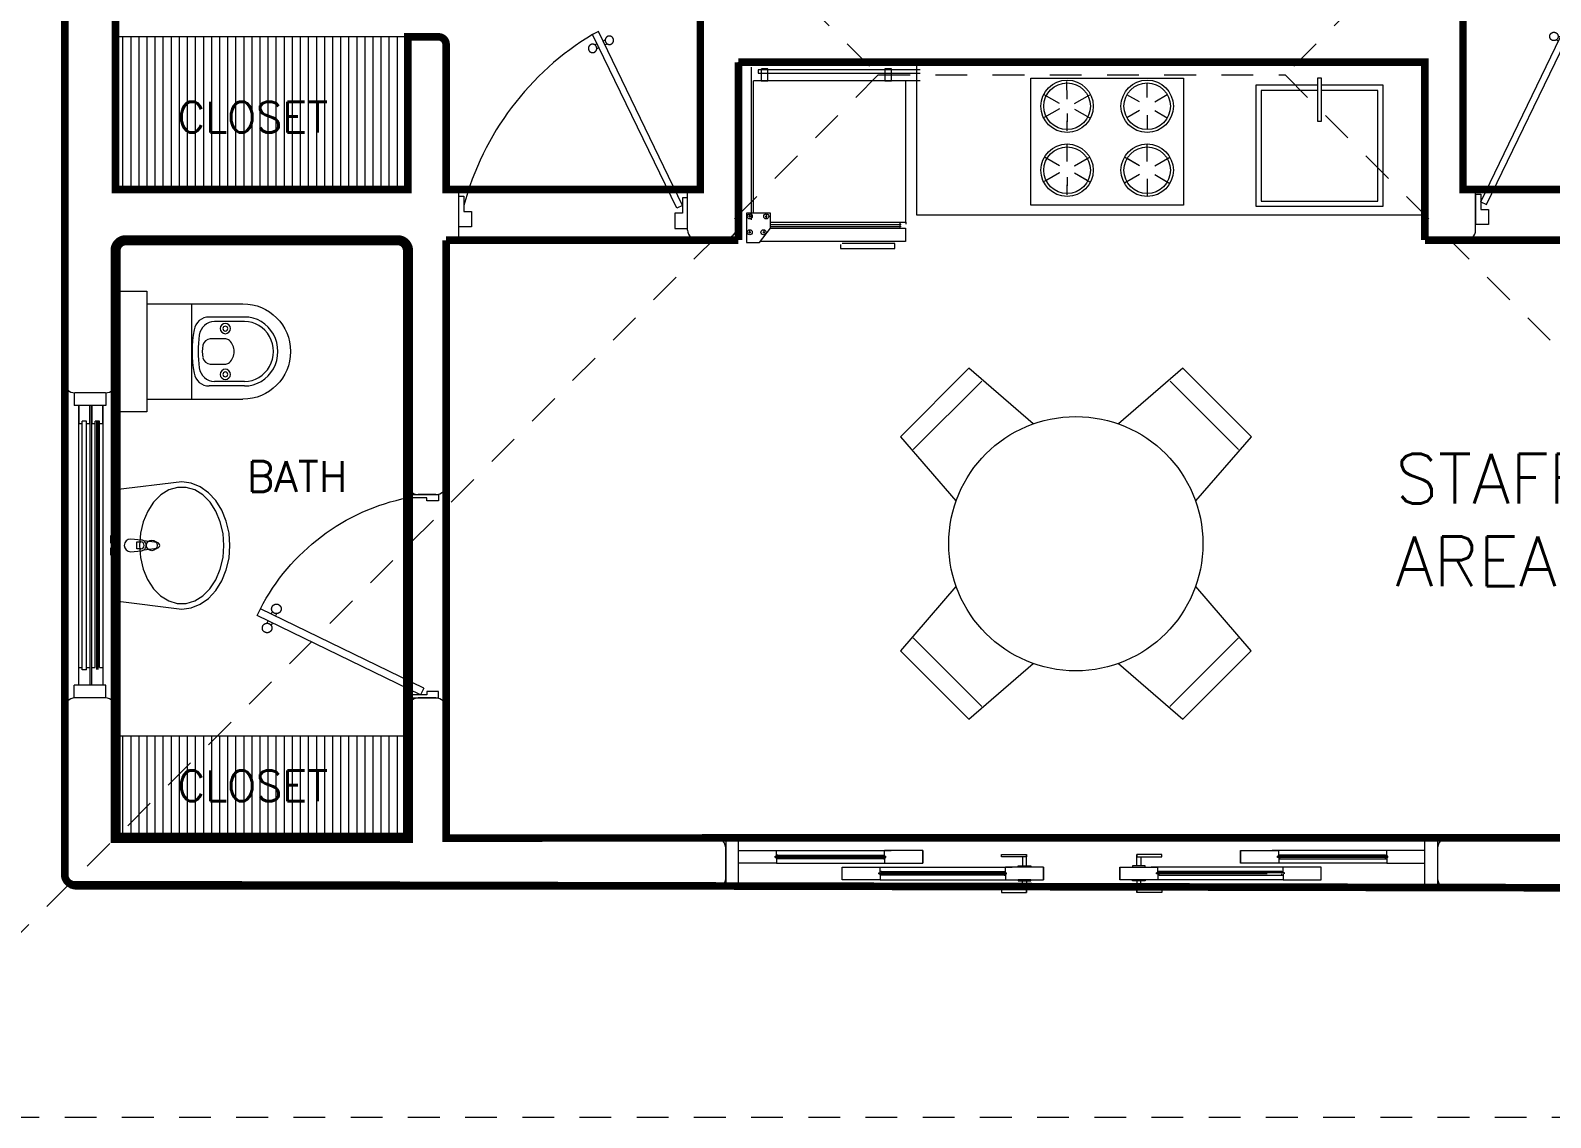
# Model space of a CAD drawing. Header units: metres. Extents: x 113 to 2416, y -346 to 476.
# Drawn here: x 119.23 to 125.21, y -216.33 to -212.06 of the extents above; entities that cross this region are included whole.
import ezdxf

# ---------------------------------------------------------------- set-up
doc = ezdxf.new("R2010")
doc.units = ezdxf.units.M
doc.linetypes.add('0', pattern=[0])
doc.linetypes.add('HIDDEN2', pattern=[0.1875, 0.125, -0.0625])
doc.layers.get('0').update_dxf_attribs({"color": 250, "linetype": '0', "lineweight": 20})
for name, color, linetype, lineweight in [('01a_Mobiliario', 250, 'Continuous', 0), ('02_mobiliario', 250, 'Continuous', 5), ('A-DOOR', 35, 'Continuous', 5), ('A-WALL', 250, 'Continuous', 20), ('baños', 140, 'Continuous', 0), ('closets', 253, 'Continuous', 0), ('MOB FIJOS', 251, 'Continuous', 0), ('MOBILIARIOS', 252, 'Continuous', 0), ('piscina', 131, 'Continuous', 0), ('piso', 253, 'Continuous', 0), ('SE-3', 253, 'Continuous', 5), ('textos', 7, 'Continuous', 0)]:
    doc.layers.add(name, color=color, linetype=linetype, lineweight=lineweight)
doc.layers.add('REVESTIMIENTO EXTERIOR', color=7, linetype='Continuous', lineweight=5, true_color=0xffdebd)
doc.layers.add('Techos 1', color=7, linetype='HIDDEN2', lineweight=9, true_color=0x42391a)
doc.styles.get("Standard").update_dxf_attribs({"font": 'arial.ttf', "height": 0.1875})

# ---------------------------------------------------------------- blocks, each defined once
blk = doc.blocks.new('P90')
at = {"layer": 'A-DOOR'}
for p, q in [((-0.0476, -0.8576), (0.6364, -0.5264)), ((0.5992, -0.5445), (0.5949, -0.5355)), ((0.6473, -0.5489), (0.6364, -0.5264)), ((-0.0368, -0.88), (0.6473, -0.5489)), ((0.5843, -0.5517), (0.58, -0.5427)), ((0.5952, -0.5741), (0.5995, -0.5831)), ((0.6101, -0.5669), (0.6144, -0.5759)), ((-0.0368, -0.88), (-0.0476, -0.8576))]:
    blk.add_line(p, q, dxfattribs=at)
for points in [[(-0.06, -0.02), (-0.06, -0.05), (-0.12, -0.05), (-0.12, 0), (0, 0), (0, -0.02)], [(-0.0668, -0.88), (-0.0668, -0.85), (-0.1268, -0.85), (-0.1268, -0.9), (-0.0068, -0.9), (-0.0068, -0.88)]]:
    blk.add_lwpolyline(points, close=True, dxfattribs=at)
blk.add_arc((-0.3259, -1.105), 1.1228, 31.0139, 75.07969, dxfattribs=at)
for points in [[(0.5812, -0.5096), (0.5857, -0.5096), (0.5933, -0.5141), (0.5977, -0.5218), (0.5977, -0.5306), (0.5933, -0.5383), (0.5856, -0.5427), (0.5767, -0.5427), (0.5691, -0.5383), (0.5647, -0.5306), (0.5647, -0.5217), (0.5691, -0.514), (0.5768, -0.5096), (0.5812, -0.5096)], [(0.6133, -0.5758), (0.6177, -0.5758), (0.6254, -0.5803), (0.6298, -0.5879), (0.6298, -0.5968), (0.6253, -0.6045), (0.6176, -0.6089), (0.6088, -0.6089), (0.6011, -0.6044), (0.5967, -0.5967), (0.5967, -0.5879), (0.6011, -0.5802), (0.6088, -0.5758), (0.6133, -0.5758)]]:
    blk.add_open_spline(points, degree=2, dxfattribs=at)
blk = doc.blocks.new('A$C95be60c7')
at = {"layer": 'A-DOOR'}
for p, q in [((0.4752, 0.7426), (0.4497, 0.7302)), ((0.762, 0.0876), (0.4497, 0.7302)), ((0.7875, 0.1), (0.4752, 0.7426)), ((0.4703, 0.6879), (0.4601, 0.6829)), ((0.4785, 0.671), (0.4683, 0.666)), ((0.4958, 0.7003), (0.506, 0.7052)), ((0.504, 0.6833), (0.5143, 0.6883)), ((0.762, 0.0876), (0.7875, 0.1))]:
    blk.add_line(p, q, dxfattribs=at)
for points in [[(0, 0.03), (0.025, 0.03), (0.025, 0.075), (0.0125, 0.075), (0.0125, 0.15), (0, 0.15), (0, 0.03)], [(0.8, 0.03), (0.775, 0.03), (0.775, 0.075), (0.7875, 0.075), (0.7875, 0.15), (0.8, 0.15), (0.8, 0.03)]]:
    blk.add_lwpolyline(points, dxfattribs=at)
blk.add_arc((0.8309, -0.0119), 0.8343, 117.18736, 168.8099, dxfattribs=at)
for points in [[(0.506, 0.7039), (0.506, 0.709), (0.511, 0.7177), (0.5198, 0.7227), (0.5298, 0.7227), (0.5386, 0.7177), (0.5436, 0.7089), (0.5436, 0.6989), (0.5386, 0.6901), (0.5298, 0.6851), (0.5197, 0.6851), (0.511, 0.6901), (0.506, 0.6989), (0.506, 0.7039)], [(0.4307, 0.6673), (0.4307, 0.6724), (0.4358, 0.6811), (0.4445, 0.6861), (0.4546, 0.6861), (0.4633, 0.6811), (0.4684, 0.6724), (0.4683, 0.6623), (0.4633, 0.6535), (0.4546, 0.6485), (0.4445, 0.6485), (0.4357, 0.6536), (0.4307, 0.6623), (0.4307, 0.6673)]]:
    blk.add_open_spline(points, degree=2, dxfattribs=at)
blk = doc.blocks.new('A$Cbbaa2d29')
at = {"layer": 'baños'}
for p, q in [((0.0499, 0.1234), (0.0499, 0.5009)), ((0.1017, 0.5075), (0.1017, 0.3676)), ((0.1199, 0.5075), (0.1199, 0.3887)), ((0.3549, 0.5075), (0.3549, 0.3887)), ((0.373, 0.5075), (0.373, 0.3676)), ((0.4249, 0.1234), (0.4249, 0.5009)), ((0.1881, 0.3727), (0.1881, 0.434)), ((0.2866, 0.434), (0.2866, 0.3727)), ((0.4249, 0.2984), (0.0499, 0.2984))]:
    blk.add_line(p, q, dxfattribs=at)
blk.add_lwpolyline([(0, 0.1234), (0, 0), (0.4747, 0), (0.4747, 0.1234)], close=True, dxfattribs=at)
for centre, radius in [((0.1474, 0.4318), 0.0201), ((0.1474, 0.4318), 0.00947), ((0.3274, 0.4318), 0.0201), ((0.3274, 0.4318), 0.00947)]:
    blk.add_circle(centre, radius, dxfattribs=at)
blk.add_arc((0.2374, 0.5009), 0.1875, 0, 180, dxfattribs=at)
at = {"layer": 'baños', "extrusion": (0, 0, -1)}
for centre, major_axis, ratio, start_param, end_param in [((0.2374, 0.5075), (-0.1356, 0), 0.964958, 0, 3.141593), ((0.2374, 0.5075), (-0.1175, 0), 0.964958, 0, 3.141593), ((0.2084, 0.434), (-0.0203, 0), 0.98668, 0, 0.757183), ((0.2374, 0.407), (0.0601, 0), 0.98668, 3.898776, 5.526002), ((0.2663, 0.434), (0.0203, 0), 0.98668, -0.757183, 0), ((0.1639, 0.3676), (0.0622, 0), 0.964958, 1.761771, 3.141593), ((0.182, 0.3887), (0.0622, 0), 0.964958, 1.721071, 3.141593), ((0.2185, 0.3727), (0.0304, 0), 0.98668, 1.75053, 3.141593), ((0.2562, 0.3727), (0.0304, 0), 0.98668, 0, 1.391062), ((0.2927, 0.3887), (-0.0622, 0), 0.964958, 3.141593, 4.562115), ((0.3108, 0.3676), (0.0622, 0), 0.964958, 0, 1.379822), ((0.2374, 0.7342), (0.4491, 0), 0.964958, 1.379822, 1.761771), ((0.2374, 0.7413), (-0.4317, 0), 0.964958, 4.562115, 4.862663), ((0.2374, 0.4749), (0.1357, 0), 0.98668, 1.391062, 1.75053)]:
    blk.add_ellipse(centre, major_axis=major_axis, ratio=ratio, start_param=start_param, end_param=end_param, dxfattribs=at)
blk = doc.blocks.new('Basin 22')
at = {"layer": 'baños'}
for p, q in [((-218.5, 0), (-250.6, -260.4)), ((218.5, 0), (-218.5, 0)), ((-10.5, 20), (-37.5, 20)), ((-37.5, 20), (-37.5, 0)), ((-37.5, 0), (-10.5, 0)), ((-10.5, 0), (-10.5, 20)), ((37.5, 20), (10.5, 20)), ((10.5, 20), (10.5, 0)), ((10.5, 0), (37.5, 0)), ((37.5, 0), (37.5, 20)), ((250, -260.4), (218.5, 0)), ((-218.4, -0.4), (-218.5, -0.4)), ((-218.4, -0.4), (-218.5, -0.4)), ((-25, -59.4), (-21, -101.4)), ((21, -101.4), (25, -59.4)), ((218.5, -0.4), (218.4, -0.4)), ((218.5, -0.4), (218.4, -0.4)), ((-93.2, -108.9), (-134.7, -126.2)), ((-47.6, -98.2), (-93.2, -108.9)), ((0, -94.6), (-47.6, -98.2)), ((-17.7, -110.9), (-11.1, -163.8)), ((-13.6, -99.2), (-13.6, -84.3)), ((-13.6, -84.3), (13.6, -84.3)), ((47.6, -98.2), (0, -94.6)), ((11.1, -163.8), (17.7, -110.9)), ((13.6, -84.3), (13.6, -99.2)), ((93.2, -108.9), (47.6, -98.2)), ((134.7, -126.2), (93.2, -108.9)), ((-198.5, -177.5), (-218, -209.2)), ((-170.3, -149.4), (-198.5, -177.5)), ((-134.7, -126.2), (-170.3, -149.4)), ((170.3, -149.4), (134.7, -126.2)), ((198.5, -177.5), (170.3, -149.4)), ((218, -209.2), (198.5, -177.5)), ((-218, -209.2), (-227.9, -243.1)), ((227.9, -243.1), (218, -209.2)), ((-250.6, -260.4), (-245.8, -297.4)), ((-245.8, -297.4), (-231.6, -333)), ((-227.9, -243.1), (-227.9, -277.8)), ((-227.9, -277.8), (-218, -311.7)), ((218, -311.7), (227.9, -277.8)), ((227.9, -277.8), (227.9, -243.1)), ((230.4, -333), (244.6, -297.4)), ((244.6, -297.4), (249.4, -260.4)), ((-231.6, -333), (-208.5, -365.7)), ((-218, -311.7), (-198.5, -343.4)), ((-198.5, -343.4), (-170.3, -371.4)), ((170.3, -371.4), (198.5, -343.4)), ((198.5, -343.4), (218, -311.7)), ((207.3, -365.7), (230.4, -333)), ((-208.5, -365.7), (-177.4, -394.5)), ((-177.4, -394.5), (-139.5, -418.1)), ((-170.3, -371.4), (-134.7, -394.6)), ((-139.5, -418.1), (-96.3, -435.6)), ((-134.7, -394.6), (-93.2, -412)), ((-93.2, -412), (-47.6, -422.7)), ((47.6, -422.7), (93.2, -412)), ((93.2, -412), (134.7, -394.6)), ((95.1, -435.6), (138.3, -418.1)), ((134.7, -394.6), (170.3, -371.4)), ((138.3, -418.1), (176.2, -394.5)), ((176.2, -394.5), (207.3, -365.7)), ((-96.3, -435.6), (-49.4, -446.4)), ((-49.4, -446.4), (-0.6, -450)), ((-47.6, -422.7), (0, -426.3)), ((-0.6, -450), (48.2, -446.4)), ((0, -426.3), (47.6, -422.7)), ((48.2, -446.4), (95.1, -435.6))]:
    blk.add_line(p, q, dxfattribs=at)
blk.add_circle((0, -142.6), 21, dxfattribs=at)
for centre, radius, start, end in [((0, -59.4), 25, 0, 180), ((0, -99.5), 21.1, 185.16961, 212.77103), ((0, -99.5), 21.1, 212.77103, 327.22897), ((0, -99.2), 13.6, 180, 0), ((0, -99.5), 21.1, 327.22897, 354.83039), ((0, -162.4), 11.2, 187.13892, 352.86108)]:
    blk.add_arc(centre, radius, start, end, dxfattribs=at)
blk = doc.blocks.new('A$Cc6a1f6da')
at = {"layer": 'A-DOOR'}
for p, q in [((0.05, 0.1643), (0.2, 0.1643)), ((0.05, 0.1143), (0.05, 0.1643)), ((0.195, 0.1368), (0.195, 0.1418)), ((0.195, 0.1418), (0.63, 0.1418)), ((0.195, 0.1368), (0.63, 0.1368)), ((0.2, 0.1418), (0.2, 0.1643)), ((0.2, 0.1643), (0.6512, 0.1643)), ((0.205, 0.1466), (0.2, 0.1466)), ((0.2, 0.1368), (0.2, 0.1143)), ((0.205, 0.1321), (0.2, 0.1321)), ((0.205, 0.1466), (0.205, 0.1418)), ((0.205, 0.1466), (0.62, 0.1466)), ((0.205, 0.1321), (0.205, 0.1368)), ((0.62, 0.1321), (0.205, 0.1321)), ((0.62, 0.1466), (0.625, 0.1466)), ((0.62, 0.1466), (0.62, 0.1418)), ((0.62, 0.1321), (0.62, 0.1368)), ((0.62, 0.1321), (0.625, 0.1321)), ((0.625, 0.1418), (0.625, 0.1643)), ((0.775, 0.1643), (0.625, 0.1643)), ((0.625, 0.1368), (0.625, 0.1143)), ((0.63, 0.1368), (0.63, 0.1418)), ((0.775, 0.1643), (0.775, 0.1143)), ((0.775, 0.1143), (0.775, 0.1643)), ((1.1675, 0.1398), (1.1675, 0.1047)), ((1.1825, 0.1047), (1.1825, 0.1495)), ((1.6175, 0.1047), (1.6175, 0.1495)), ((1.6325, 0.1398), (1.6325, 0.1047)), ((2.025, 0.1643), (2.025, 0.1143)), ((2.025, 0.1643), (2.175, 0.1643)), ((2.025, 0.1143), (2.025, 0.1643)), ((2.6, 0.1643), (2.1488, 0.1643)), ((2.605, 0.1418), (2.17, 0.1418)), ((2.17, 0.1368), (2.17, 0.1418)), ((2.605, 0.1368), (2.17, 0.1368)), ((2.175, 0.1418), (2.175, 0.1643)), ((2.18, 0.1466), (2.175, 0.1466)), ((2.175, 0.1368), (2.175, 0.1143)), ((2.18, 0.1321), (2.175, 0.1321)), ((2.595, 0.1466), (2.18, 0.1466)), ((2.18, 0.1466), (2.18, 0.1418)), ((2.18, 0.1321), (2.18, 0.1368)), ((2.18, 0.1321), (2.595, 0.1321)), ((2.595, 0.1466), (2.6, 0.1466)), ((2.595, 0.1466), (2.595, 0.1418)), ((2.595, 0.1321), (2.595, 0.1368)), ((2.595, 0.1321), (2.6, 0.1321)), ((2.6, 0.1418), (2.6, 0.1643)), ((2.75, 0.1643), (2.6, 0.1643)), ((2.6, 0.1368), (2.6, 0.1143)), ((2.605, 0.1368), (2.605, 0.1418)), ((2.75, 0.1143), (2.75, 0.1643)), ((0.2, 0.1143), (0.05, 0.1143)), ((0.2, 0.1143), (0.6512, 0.1143)), ((0.4576, 0.0997), (0.6076, 0.0997)), ((0.4576, 0.0497), (0.4576, 0.0997)), ((0.6026, 0.0722), (0.6026, 0.0772)), ((0.6026, 0.0772), (1.105, 0.0772)), ((0.6026, 0.0722), (1.105, 0.0722)), ((0.6076, 0.0772), (0.6076, 0.0997)), ((0.6076, 0.0997), (1.1262, 0.0997)), ((0.6126, 0.082), (0.6076, 0.082)), ((0.6076, 0.0722), (0.6076, 0.0497)), ((0.6126, 0.0675), (0.6076, 0.0675)), ((0.6126, 0.082), (0.6126, 0.0772)), ((0.6126, 0.082), (1.095, 0.082)), ((0.6126, 0.0675), (0.6126, 0.0722)), ((1.095, 0.0675), (0.6126, 0.0675)), ((0.625, 0.1143), (0.775, 0.1143)), ((1.095, 0.082), (1.1, 0.082)), ((1.095, 0.082), (1.095, 0.0772)), ((1.095, 0.0675), (1.095, 0.0722)), ((1.095, 0.0675), (1.1, 0.0675)), ((1.1, 0.0772), (1.1, 0.0997)), ((1.25, 0.0997), (1.1, 0.0997)), ((1.1, 0.0722), (1.1, 0.0497)), ((1.105, 0.0722), (1.105, 0.0772)), ((1.25, 0.0997), (1.25, 0.0497)), ((1.25, 0.0497), (1.25, 0.0997)), ((1.55, 0.0997), (1.55, 0.0497)), ((1.55, 0.0997), (1.7, 0.0997)), ((1.55, 0.0497), (1.55, 0.0997)), ((2.1924, 0.0997), (1.6738, 0.0997)), ((2.1974, 0.0772), (1.695, 0.0772)), ((1.695, 0.0722), (1.695, 0.0772)), ((2.13, 0.0722), (1.695, 0.0722)), ((1.7, 0.0772), (1.7, 0.0997)), ((1.705, 0.082), (1.7, 0.082)), ((1.7, 0.0722), (1.7, 0.0497)), ((1.705, 0.0675), (1.7, 0.0675)), ((2.1874, 0.082), (1.705, 0.082)), ((1.705, 0.082), (1.705, 0.0772)), ((1.705, 0.0675), (1.705, 0.0722)), ((1.705, 0.0675), (2.1874, 0.0675)), ((2.175, 0.1143), (2.025, 0.1143)), ((2.6, 0.1143), (2.1488, 0.1143)), ((2.1874, 0.082), (2.1924, 0.082)), ((2.1874, 0.082), (2.1874, 0.0772)), ((2.1874, 0.0675), (2.1874, 0.0722)), ((2.1874, 0.0675), (2.1924, 0.0675)), ((2.1924, 0.0772), (2.1924, 0.0997)), ((2.3424, 0.0997), (2.1924, 0.0997)), ((2.1924, 0.0722), (2.1924, 0.0497)), ((2.1974, 0.0722), (2.1974, 0.0772)), ((2.3424, 0.0497), (2.3424, 0.0997)), ((2.6, 0.1143), (2.75, 0.1143)), ((0.6076, 0.0497), (0.4576, 0.0497)), ((0.6076, 0.0497), (1.1262, 0.0497)), ((1.1, 0.0497), (1.25, 0.0497)), ((1.1675, 0.0097), (1.1675, 0.0447)), ((1.1825, 0.0447), (1.1825, 0)), ((1.7, 0.0497), (1.55, 0.0497)), ((1.6175, 0.0447), (1.6175, 0)), ((1.6325, 0.0097), (1.6325, 0.0447)), ((2.1924, 0.0497), (1.6738, 0.0497)), ((2.1924, 0.0497), (2.3424, 0.0497))]:
    blk.add_line(p, q, dxfattribs=at)
for points in [[(0.05, 0.2143), (0, 0.2143), (0, 0.0143), (0.05, 0.0143)], [(2.75, 0.2143), (2.8, 0.2143), (2.8, 0.0143), (2.75, 0.0143)], [(1.1825, 0.1495), (1.1825, 0.1398), (1.0852, 0.1398), (1.0852, 0.1495)], [(1.6175, 0.1495), (1.6175, 0.1398), (1.7148, 0.1398), (1.7148, 0.1495)], [(1.1997, 0.0997), (1.1503, 0.0997), (1.1503, 0.1047), (1.1997, 0.1047)], [(1.6003, 0.0997), (1.6497, 0.0997), (1.6497, 0.1047), (1.6003, 0.1047)], [(1.1825, 0), (1.1825, 0.0096), (1.0852, 0.0096), (1.0852, 0)], [(1.1997, 0.0497), (1.1503, 0.0497), (1.1503, 0.0447), (1.1997, 0.0447)], [(1.6003, 0.0497), (1.6497, 0.0497), (1.6497, 0.0447), (1.6003, 0.0447)], [(1.6175, 0), (1.6175, 0.0096), (1.7148, 0.0096), (1.7148, 0)]]:
    blk.add_lwpolyline(points, close=True, dxfattribs=at)
at = {"layer": 'piso'}
blk.add_line((0.05, 0.0143), (2.75, 0.0143), dxfattribs=at)
blk = doc.blocks.new('PL BASE 1N NASAS 09')
at = {"layer": 'closets', "transparency": 33554687}
h = blk.add_hatch(dxfattribs=at)
h.set_pattern_fill('LINE', color=256, scale=0.01, angle=90)
h.set_pattern_definition([(90, (-228.034673, 143.81628), (-0.03175, 2e-18), [])])
h.paths.add_polyline_path([(-122.2315, -51.8997), (-121.0811, -51.8997), (-121.0811, -52.4997), (-122.2315, -52.4997)])
h = blk.add_hatch(dxfattribs=at)
h.set_pattern_fill('LINE', color=256, scale=0.01, angle=90)
h.set_pattern_definition([(90, (-228.034673, 141.06628), (-0.03175, 2e-18), [])])
h.paths.add_polyline_path([(-122.2315, -54.6497), (-121.0811, -54.6497), (-121.0808, -55.0497), (-122.2313, -55.0497)])
at = {"layer": '01a_Mobiliario', "transparency": 33554684}
blk.add_line((-119.0811, -52.5997), (-117.0811, -52.5997), dxfattribs=at)
at = {"layer": '02_mobiliario'}
blk.add_line((-119.0811, -51.9997), (-119.0811, -52.5997), dxfattribs=at)
at = {"layer": 'A-DOOR'}
for p, q in [((-122.3935, -53.2997), (-122.3935, -53.3497)), ((-122.2695, -53.2997), (-122.2695, -53.3497)), ((-122.2695, -53.3497), (-122.3935, -53.3497)), ((-122.3751, -54.4497), (-122.3751, -53.3497)), ((-122.3321, -53.3497), (-122.3321, -54.4497)), ((-122.3245, -54.4497), (-122.3245, -53.3497)), ((-122.2815, -53.3497), (-122.2815, -54.4497)), ((-122.3623, -54.3884), (-122.3623, -53.411)), ((-122.3449, -53.411), (-122.3623, -53.411)), ((-122.3449, -54.3884), (-122.3449, -53.411)), ((-122.3117, -54.3797), (-122.3117, -53.411)), ((-122.2943, -53.411), (-122.3117, -53.411)), ((-122.2943, -54.3797), (-122.2943, -53.411)), ((-122.3449, -54.3884), (-122.3623, -54.3884)), ((-122.2695, -54.4497), (-122.3935, -54.4497)), ((-122.3935, -54.4997), (-122.3935, -54.4497)), ((-122.2695, -54.4997), (-122.2695, -54.4497))]:
    blk.add_line(p, q, dxfattribs=at)
for points in [[(-122.3449, -53.4197), (-122.3321, -53.4197), (-122.3321, -53.3497), (-122.3751, -53.3497), (-122.3751, -53.4197), (-122.3623, -53.4197)], [(-122.2943, -53.4197), (-122.2815, -53.4197), (-122.2815, -53.3497), (-122.3245, -53.3497), (-122.3245, -53.4197), (-122.3117, -53.4197)], [(-122.3449, -54.3797), (-122.3321, -54.3797), (-122.3321, -54.4497), (-122.3751, -54.4497), (-122.3751, -54.3797), (-122.3623, -54.3797)], [(-122.2943, -54.3797), (-122.2815, -54.3797), (-122.2815, -54.4497), (-122.3245, -54.4497), (-122.3245, -54.3797), (-122.3117, -54.3797)]]:
    blk.add_lwpolyline(points, dxfattribs=at)
at = {"layer": 'A-WALL'}
for p, q in [((-122.4311, -50.839), (-122.4311, -53.2597)), ((-122.2311, -50.839), (-122.2311, -52.4997)), ((-119.9311, -52.4597), (-119.9311, -50.8797)), ((-116.9311, -52.4597), (-116.9311, -50.8897)), ((-121.0811, -52.4997), (-121.0811, -51.8997)), ((-121.0811, -51.8997), (-120.9711, -51.8997)), ((-120.9311, -52.4597), (-120.9311, -51.9397)), ((-119.7811, -52.6297), (-119.7811, -51.9997)), ((-119.7811, -51.9997), (-117.0811, -51.9997)), ((-117.0811, -52.6597), (-117.0811, -51.9997)), ((-121.0811, -52.4997), (-122.2311, -52.4997)), ((-120.881, -52.4997), (-120.8911, -52.4997)), ((-120.881, -52.6997), (-120.881, -52.4997)), ((-119.9711, -52.4997), (-119.981, -52.4997)), ((-119.981, -52.6597), (-119.981, -52.4997)), ((-116.8911, -52.4997), (-116.8813, -52.4997)), ((-116.8813, -52.6597), (-116.8813, -52.4997)), ((-122.2311, -52.7397), (-122.2311, -53.2597)), ((-121.1211, -52.6997), (-122.1911, -52.6997)), ((-121.0811, -53.6597), (-121.0811, -52.7397)), ((-120.9311, -53.6597), (-120.9311, -52.7397)), ((-120.881, -52.6997), (-120.8911, -52.6997)), ((-119.8511, -52.6997), (-119.941, -52.6997)), ((-117.0411, -52.6997), (-116.9213, -52.6997)), ((-122.4311, -54.5397), (-122.4311, -53.2597)), ((-122.2311, -54.5397), (-122.2311, -53.2597)), ((-122.2711, -53.2997), (-122.3911, -53.2997)), ((-120.9711, -53.6997), (-121.0411, -53.6997)), ((-122.2711, -54.4997), (-122.3911, -54.4997))]:
    blk.add_line(p, q, dxfattribs=at)
blk.add_lwpolyline([(-122.4311, -54.5397), (-122.4311, -55.2097, 0.414213), (-122.3911, -55.2497), (-119.8711, -55.2497, 0.414213), (-119.8311, -55.2097), (-119.8311, -55.0897, 0.414214), (-119.8711, -55.0497), (-120.8911, -55.0497, -0.414214), (-120.9311, -55.0097), (-120.9311, -54.5397, 0.414214), (-120.9711, -54.4997), (-121.0411, -54.4997, 0.414214), (-121.0811, -54.5397), (-121.0811, -55.0497), (-122.2311, -55.0497), (-122.2311, -54.5397)], format="xyb", dxfattribs=at)
blk.add_lwpolyline([(-114.6711, -55.0497), (-116.9911, -55.0497, 0.414214), (-117.0311, -55.0897), (-117.0311, -55.2097, 0.414214), (-116.9911, -55.2497), (-114.4711, -55.2497, 0.414214), (-114.4311, -55.2097), (-114.4311, -54.8897, 0.414214), (-114.4711, -54.8497), (-114.5911, -54.8497, 0.414214), (-114.6311, -54.8897), (-114.6311, -55.0097, -0.414214)], format="xyb", close=True, dxfattribs=at)
blk.add_lwpolyline([(-121.0825, -55.2497), (-122.2311, -55.2497)], dxfattribs=at)
for centre, radius, start, end in [((-120.9711, -51.9397), 0.04, 0, 90), ((-120.8911, -52.4597), 0.04, 180, 270), ((-119.9711, -52.4597), 0.04, 270, 360), ((-116.8911, -52.4597), 0.04, 180, 270), ((-119.941, -52.6597), 0.04, 180, 270), ((-119.8511, -52.6297), 0.07, 270, 0), ((-117.0411, -52.6597), 0.04, 180, 270), ((-116.9213, -52.6597), 0.04, 270, 0), ((-122.1911, -52.7397), 0.04, 90, 180), ((-121.1211, -52.7397), 0.04, 0, 90), ((-120.8911, -52.7397), 0.04, 90, 180), ((-122.3911, -53.2597), 0.04, 180, 270), ((-122.2711, -53.2597), 0.04, 270, 360), ((-121.0411, -53.6597), 0.04, 180, 270), ((-120.9711, -53.6597), 0.04, 270, 0), ((-122.3911, -54.5397), 0.04, 90, 180), ((-122.2711, -54.5397), 0.04, 0, 90)]:
    blk.add_arc(centre, radius, start, end, dxfattribs=at)
at = {"layer": 'closets', "transparency": 33554687}
for p, q in [((-121.0811, -51.8997), (-122.2311, -51.8997)), ((-121.0811, -54.6497), (-122.2311, -54.6497))]:
    blk.add_line(p, q, dxfattribs=at)
at = {"layer": 'MOB FIJOS', "ltscale": 0.005, "transparency": 33554684}
blk.add_lwpolyline([(-117.5034, -52.2311), (-117.4874, -52.2311), (-117.4874, -52.0619), (-117.5034, -52.0619)], close=True, dxfattribs=at)
at = {"layer": 'MOB FIJOS', "transparency": 33554684}
for points in [[(-117.5034, -52.0904), (-117.7454, -52.0904), (-117.7454, -52.5654), (-117.2454, -52.5654), (-117.2454, -52.0904), (-117.4874, -52.0904)], [(-117.5034, -52.1104), (-117.7254, -52.1104), (-117.7254, -52.5454), (-117.2654, -52.5454), (-117.2654, -52.1104), (-117.4874, -52.1104)]]:
    blk.add_lwpolyline(points, dxfattribs=at)
at = {"layer": 'piscina', "const_width": 0.01}
blk.add_lwpolyline([(-122.303, -53.411), (-122.303, -54.3884)], dxfattribs=at)
at = {"layer": 'piso'}
for p, q in [((-119.8711, -55.2497), (-119.832, -55.2497)), ((-117.0329, -55.2497), (-116.9911, -55.2497))]:
    blk.add_line(p, q, dxfattribs=at)
at = {"layer": 'Techos 1'}
for p, q in [((-123.3311, -47.9498), (-119.2311, -52.0497)), ((-113.5311, -47.9497), (-117.6311, -52.0497)), ((-119.2311, -52.0497), (-123.3311, -56.1498)), ((-119.2311, -52.0497), (-117.6311, -52.0497)), ((-117.6311, -52.0497), (-113.5311, -56.1497)), ((-113.5311, -56.1497), (-123.3311, -56.1498))]:
    blk.add_line(p, q, dxfattribs=at)
at = {"color": 1}
blk.add_blockref('A$Cc6a1f6da', (-119.8311, -55.2641), dxfattribs=at)
at = {"layer": 'A-DOOR', "rotation": 90.00000000000001}
blk.add_blockref('P90', (-120.881, -52.5264), dxfattribs=at)
at = {"layer": 'A-DOOR', "xscale": -1}
for name, p, rotation in [('P90', (-115.9811, -52.5114), 270), ('A$C95be60c7', (-120.9311, -53.6997), 90)]:
    blk.add_blockref(name, p, dxfattribs=dict(at, rotation=rotation))
at = {"layer": 'baños', "xscale": -1, "rotation": 270}
blk.add_blockref('A$Cbbaa2d29', (-122.2311, -53.3745), dxfattribs=at)
at = {"layer": 'baños', "xscale": 0.001000000000057999, "yscale": 0.001000000000057999, "rotation": 89.94782240616065}
blk.add_blockref('Basin 22', (-122.2311, -53.8995), dxfattribs=at)
at = {"layer": 'textos'}
for s, insert, char_height, width, attachment_point in [('\\pxqc;{\\Fromans|c0;\\H0.8x;CLOSET\\H1.25x; }', (-119.9886, -52.2753), 0.15, 3.404877, 9), ('\\pxqc;{\\Fromans|c0;\\H0.8x;BATH}', (-119.8142, -53.6888), 0.15, 3.404877, 9), ('{\\Fromans|c0;STAFF \\PAREA}', (-117.1966, -54.0596), 0.195, 3.422974, 7), ('\\pxqc;{\\Fromans|c0;\\H0.8x;CLOSET\\H1.25x; }', (-119.9886, -54.9049), 0.15, 3.404877, 9)]:
    blk.add_mtext(s, dxfattribs=dict(at, insert=insert, char_height=char_height, width=width, attachment_point=attachment_point))
blk = doc.blocks.new('A$C774B1081')
at = {"layer": 'MOBILIARIOS', "linetype": 'ByBlock'}
for p, q in [((732.1, 1125), (446.4, 1125)), ((53.6, 732.1), (53.6, 446.4)), ((1125, 446.4), (1125, 732.1)), ((446.4, 53.6), (732.1, 53.6))]:
    blk.add_line(p, q, dxfattribs=at)
for points in [[(750, 928.6), (732.1, 1178.6), (446.4, 1178.6), (428.6, 928.6)], [(250, 750), (0, 732.1), (0, 446.4), (250, 428.6)], [(928.6, 428.6), (1178.6, 446.4), (1178.6, 732.1), (928.6, 750)], [(428.6, 250), (446.4, 0), (732.1, 0), (750, 250)]]:
    blk.add_lwpolyline(points, dxfattribs=at)
blk.add_circle((589.3, 589.3), 375, dxfattribs=at)
blk = doc.blocks.new('PL MUEBLES 1N NASAS 09')
at = {"layer": '02_mobiliario'}
blk.add_line((42.4805, 36.184), (42.4805, 35.584), dxfattribs=at)
at = {"layer": 'MOBILIARIOS'}
for p, q in [((42.5305, 36.184), (42.5305, 35.584)), ((43.1953, 36.1311), (42.5395, 36.1311)), ((42.5395, 35.6099), (42.5395, 36.1311)), ((43.1395, 35.5744), (43.1395, 36.1311)), ((43.1395, 35.5744), (43.1395, 36.1311)), ((42.5115, 35.6099), (42.5115, 35.495)), ((42.6068, 35.6099), (42.5126, 35.6099)), ((42.5204, 35.5979), (42.5288, 35.5979)), ((42.5246, 35.6043), (42.5246, 35.5926)), ((42.5854, 35.5973), (42.5938, 35.5973)), ((42.5896, 35.6037), (42.5896, 35.592)), ((42.6068, 35.5507), (42.6068, 35.6099)), ((42.5204, 35.5352), (42.5288, 35.5352)), ((42.5246, 35.5417), (42.5246, 35.5299)), ((42.5638, 35.495), (42.6068, 35.5507)), ((42.5759, 35.5352), (42.5843, 35.5352)), ((42.5801, 35.5417), (42.5801, 35.5299)), ((42.6067, 35.5507), (43.1375, 35.5507)), ((42.6068, 35.5744), (43.1395, 35.5744)), ((42.6068, 35.5656), (43.1176, 35.5656)), ((42.6068, 35.5583), (43.1177, 35.5583)), ((43.1375, 35.5507), (43.1375, 35.4992)), ((43.1395, 35.5744), (43.1395, 35.5673)), ((42.5115, 35.495), (42.5638, 35.495)), ((43.1375, 35.4992), (42.5671, 35.4992)), ((42.8824, 35.4873), (42.8824, 35.4715)), ((42.8824, 35.4715), (43.0957, 35.4715)), ((43.0957, 35.4913), (42.8879, 35.4913)), ((43.0957, 35.4715), (43.0957, 35.4913))]:
    blk.add_line(p, q, dxfattribs=at)
at = {"layer": 'MOBILIARIOS', "transparency": 33554684}
for p, q in [((43.7729, 36.0586, -0.2267), (43.7726, 36.1273, -0.2267)), ((44.088, 36.065, -0.2245), (44.0878, 36.1222, -0.2245)), ((43.7432, 36.0413, -0.2267), (43.6836, 36.0754, -0.2267)), ((43.8027, 36.0415, -0.2267), (43.8621, 36.0761, -0.2267)), ((44.0584, 36.0477, -0.2245), (44.0087, 36.0761, -0.2245)), ((44.1179, 36.0479, -0.2245), (44.1673, 36.0767, -0.2245)), ((43.7432, 36.0199, -0.2267), (43.6836, 35.9858, -0.2267)), ((43.7729, 36.0026, -0.2267), (43.7726, 35.9339, -0.2267)), ((43.7729, 36.0026, -0.2267), (43.7727, 35.9454, -0.2267)), ((43.8027, 36.0197, -0.2267), (43.8621, 35.9851, -0.2267)), ((44.0584, 36.0136, -0.2245), (44.0087, 35.9851, -0.2245)), ((44.1179, 36.0133, -0.2245), (44.1673, 35.9845, -0.2245)), ((44.088, 35.9962, -0.2245), (44.0878, 35.939, -0.2245)), ((43.7732, 35.8134, -0.2245), (43.7735, 35.8821, -0.2245)), ((44.0883, 35.8134, -0.2245), (44.0886, 35.8821, -0.2245)), ((43.7434, 35.7964, -0.2245), (43.684, 35.831, -0.2245)), ((43.7434, 35.7964, -0.2245), (43.6939, 35.8252, -0.2245)), ((43.7732, 35.8134, -0.2245), (43.7735, 35.8707, -0.2245)), ((43.8029, 35.7961, -0.2245), (43.8625, 35.8302, -0.2245)), ((43.8029, 35.7961, -0.2245), (43.8526, 35.8246, -0.2245)), ((44.0585, 35.7964, -0.2245), (43.9991, 35.831, -0.2245)), ((44.0585, 35.7964, -0.2245), (44.009, 35.8252, -0.2245)), ((44.0883, 35.8134, -0.2245), (44.0886, 35.8707, -0.2245)), ((44.118, 35.7961, -0.2245), (44.1777, 35.8302, -0.2245)), ((44.118, 35.7961, -0.2245), (44.1677, 35.8246, -0.2245)), ((43.7432, 35.7684, -0.2267), (43.6836, 35.7343, -0.2267)), ((43.7432, 35.7684, -0.2267), (43.6935, 35.74, -0.2267)), ((43.8027, 35.7682, -0.2267), (43.8522, 35.7393, -0.2267)), ((43.8027, 35.7682, -0.2267), (43.8621, 35.7336, -0.2267)), ((44.0584, 35.762, -0.2245), (43.9987, 35.7279, -0.2245)), ((44.0584, 35.762, -0.2245), (44.0087, 35.7336, -0.2245)), ((44.1179, 35.7618, -0.2245), (44.1772, 35.7272, -0.2245)), ((44.1179, 35.7618, -0.2245), (44.1673, 35.7329, -0.2245)), ((43.7729, 35.7511, -0.2267), (43.7726, 35.6824, -0.2267)), ((43.7729, 35.7511, -0.2267), (43.7727, 35.6939, -0.2267)), ((44.088, 35.7447, -0.2245), (44.0878, 35.676, -0.2245)), ((44.088, 35.7447, -0.2245), (44.0878, 35.6875, -0.2245))]:
    blk.add_line(p, q, dxfattribs=at)
at = {"layer": 'MOBILIARIOS'}
for points in [[(42.5701, 36.1772), (42.5701, 36.1312), (42.5962, 36.1312), (42.5962, 36.1776), (42.5706, 36.1776)], [(43.0561, 36.1772), (43.0561, 36.1312), (43.0822, 36.1312), (43.0822, 36.1776), (43.0566, 36.1776)], [(43.1953, 36.1744), (42.5581, 36.1744), (42.5581, 36.1603)], [(42.5581, 36.1603), (43.1953, 36.1603)]]:
    blk.add_lwpolyline(points, dxfattribs=at)
at = {"layer": 'MOBILIARIOS', "transparency": 33554684}
blk.add_lwpolyline([(43.6305, 36.1411), (44.2305, 36.1411), (44.2305, 35.6411), (43.6305, 35.6411)], close=True, dxfattribs=at)
at = {"layer": 'MOBILIARIOS'}
blk.add_lwpolyline([(43.1167, 35.5744, 0.07449), (43.1157, 35.5736, 0.142933), (43.1154, 35.5729, 0.012436), (43.1153, 35.5721, 0.008719), (43.1153, 35.5709, 0.012824), (43.1152, 35.5686, 0.170045), (43.1153, 35.5684, 0.064909), (43.1155, 35.5682, -0.028465), (43.1158, 35.5679, -0.000964), (43.116, 35.5677, 0.000975), (43.1161, 35.5676, 0.016252), (43.1166, 35.5671, -0.007259), (43.117, 35.5667, -0.101341), (43.1175, 35.5659, -0.125391), (43.1176, 35.5652, -0.099398), (43.1174, 35.5648, -0.066636), (43.117, 35.5643, -0.114144), (43.1165, 35.564, 0.158175), (43.116, 35.5637, 0.070805), (43.1156, 35.5631, 0.101338), (43.1154, 35.5625, 0.006939), (43.1154, 35.5624, 0.003583), (43.1154, 35.562, 0.021021), (43.1155, 35.5605, 0.123419), (43.1156, 35.5602, 0.070149), (43.1157, 35.5601, 0.010726), (43.1167, 35.5593, 0.015913), (43.1171, 35.559, -0.053707), (43.1176, 35.5587, -0.153884), (43.1177, 35.5585, -0.043445), (43.1177, 35.5579, -0.103673), (43.1176, 35.557, -0.146244), (43.1172, 35.5565, -0.17565), (43.1168, 35.5564, 0.187862), (43.1163, 35.5562, 0.056397), (43.116, 35.5559, 0.073542), (43.1158, 35.5556, 0.071127), (43.1157, 35.5552, 0.026182), (43.1156, 35.5541, 0.04809), (43.1157, 35.5526, 0.143234), (43.116, 35.5521, 0.172942), (43.1166, 35.5518, -0.069337), (43.1172, 35.5515, -0.029957), (43.1176, 35.5512, -0.026207), (43.1179, 35.5508)], format="xyb", dxfattribs=at)
at = {"layer": 'MOBILIARIOS', "transparency": 33554684}
for centre, radius in [((43.7731, 36.0306, -0.2245), 0.1031), ((43.7731, 36.0306, -0.2245), 0.0916), ((44.0882, 36.0306, -0.2245), 0.1031), ((44.0882, 36.0306, -0.2245), 0.0916), ((43.7731, 35.7791, -0.2245), 0.1031), ((44.0882, 35.7791, -0.2245), 0.1031), ((43.7731, 35.7791, -0.2245), 0.0916), ((44.0882, 35.7791, -0.2245), 0.0916)]:
    blk.add_circle(centre, radius, dxfattribs=at)
at = {"layer": 'MOBILIARIOS'}
for centre in [(42.5251, 35.5976), (42.5897, 35.5976), (42.5251, 35.5351), (42.579, 35.5351)]:
    blk.add_circle(centre, 0.00987, dxfattribs=at)
at = {"layer": 'baños'}
blk.add_blockref('PL BASE 1N NASAS 09', (162.2615, 88.2033), dxfattribs=at)
at = {"layer": 'MOBILIARIOS', "xscale": 0.001333333333333352, "yscale": 0.001333333333333352, "zscale": 0.001333333333333352, "rotation": 45}
blk.add_blockref('A$C774B1081', (43.8076, 33.1991), dxfattribs=at)

msp = doc.modelspace()

# ---------------------------------------------------------------- linework, layer by layer
at = {"layer": 'REVESTIMIENTO EXTERIOR', "const_width": 0.03}
for points in [[(119.9271, -215.4162), (119.4071, -215.4162, -0.414214), (119.3671, -215.3762), (119.3671, -214.7062), (119.3671, -209.1012, -0.414214), (119.4371, -209.0312)], [(120.8671, -212.1112), (120.8671, -212.6812), (121.8671, -212.6812), (121.8671, -209.2995, 0.407108), (121.7973, -209.2312), (119.6171, -209.2312, 0.414213), (119.5671, -209.2812), (119.5671, -212.0812), (119.5671, -212.6812), (120.7171, -212.6812), (120.7171, -212.0812), (120.8371, -212.0812, -0.414214), (120.8671, -212.1112)], [(125.8671, -212.1112), (125.8671, -212.6812), (124.8671, -212.6812), (124.8671, -209.2712, -0.414214), (124.9071, -209.2312), (127.1171, -209.2312, -0.414213), (127.1671, -209.2812), (127.1671, -212.0812), (127.1671, -212.6812), (126.0171, -212.6812), (126.0171, -212.0812), (125.8971, -212.0812, 0.414214), (125.8671, -212.1112)]]:
    msp.add_lwpolyline(points, format="xyb", dxfattribs=at)
for points in [[(122.0171, -212.1812), (124.7171, -212.1812), (124.7171, -212.8805)], [(122.0171, -212.8805), (122.0171, -212.1812)], [(124.7171, -212.8807), (127.1671, -212.8796), (127.1671, -215.2304), (120.8671, -215.2319), (120.8671, -212.8812)], [(120.8671, -212.8812), (122.0171, -212.8809)], [(119.9271, -215.4162), (127.3678, -215.4319)]]:
    msp.add_lwpolyline(points, dxfattribs=at)
at = {"layer": 'SE-3', "color": 151, "true_color": 0x84b4e1, "transparency": 33554687, "const_width": 0.04}
for points in [[(119.6371, -212.8812), (119.6071, -212.8812, 0.414221), (119.5671, -212.9212), (119.5671, -214.8312)], [(120.7171, -214.8312), (120.7171, -212.9212, 0.414214), (120.6771, -212.8812), (119.6371, -212.8812)]]:
    msp.add_lwpolyline(points, format="xyb", dxfattribs=at)
msp.add_lwpolyline([(119.5671, -214.8312), (119.5671, -215.2312), (120.7171, -215.2312), (120.7171, -215.1612), (120.7171, -214.8312)], dxfattribs=at)

# ---------------------------------------------------------------- block references
msp.add_blockref('PL MUEBLES 1N NASAS 09', (79.5366, -248.3847))

doc.saveas('drawing.dxf')
